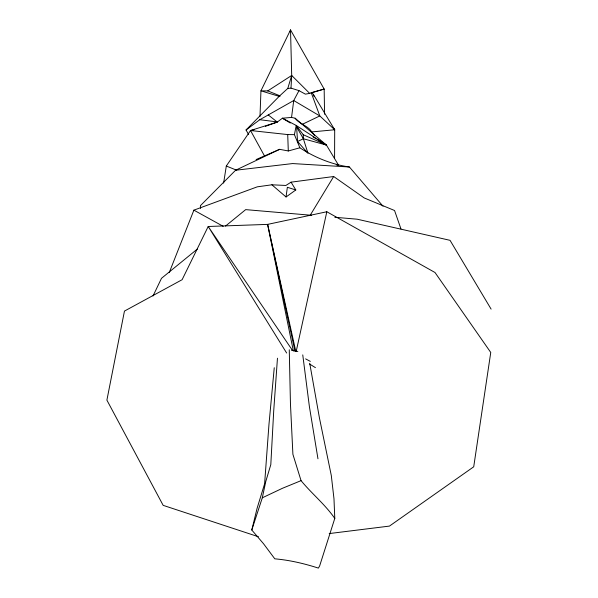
<?xml version="1.0" encoding="UTF-8"?>
<svg xmlns="http://www.w3.org/2000/svg" width="598" height="598" viewBox="0 0 598 598"><rect width="100%" height="100%" fill="white"/><g stroke="black" fill="none" stroke-linecap="round" stroke-linejoin="round"><path stroke-width="0.9" d="M334.581 158.343L334.701 129.759L313.494 94.596L311.909 92.466L311.132 92.451L319.81 115.937L334.701 129.759L311.805 131.926C307.835 125.483 299.561 124.347 295.083 118.21L291.547 117.425L282.406 118.21L277.285 122.089L250.525 130.521L226.306 166.027L223.615 183.093M259.995 116.393L260.945 90.836L290.523 29.9L324.161 89.065L324.565 114.263M312.784 92.227L324.161 89.065L309.682 93.393L305.369 94.14L298.985 90.642L291.002 88.13L291.697 75.46L290.523 29.9L290.194 31.731M277.457 358.209L273.705 411.028L270.804 464.646L265.774 481.502L262.298 497.813L251.788 530.015L263.494 543.687L274.796 558.824C289.641 560.117 304.218 563.548 318.383 568.1L319.661 565.88L334.783 518.406L333.983 498.829L331.299 475.507L319.444 417.98L309.734 363.33M274.258 367.733L268.98 424.244L264.608 483.789L257.073 508.382L251.788 530.015M291.547 117.425L293.73 100.531L298.985 90.642M286.053 196.974L287.346 187.294L295.801 189.962L286.053 196.974L271.888 184.797L257.297 186.83L193.887 210.16L169.249 272.553M383.012 206.228L349.411 166.999C331.905 164.502 314.615 157.491 299.875 147.781L294.425 134.64L296.219 125.445L282.406 118.21L290.269 123.009M296.197 351.392L326.822 211.752L435.015 272.516L490.756 352.454L473.721 466.791L389.448 526.091L329.206 533.573M248.663 134.655L246.04 129.983L279.782 95.755L287.78 88.437L291.697 75.46L309.682 93.393M153.013 296.003L161.49 278.317L197.467 248.962M310.033 215.534L333.684 176.515L364.212 197.945L394.553 210.511L400.974 228.952M299.875 147.781L288.296 150.973L279.647 149.321L235.567 170.251L200.42 205.66L200.435 208.418M225.528 226.066L245.673 209.629L311.595 215.287M246.04 129.983L259.794 119.727L293.73 100.531L319.81 115.937L302.184 124.377M279.991 96.607L260.945 90.836L267.755 90.896L291.697 75.46M333.684 176.515L291.069 182.173L285.874 185.462L271.888 184.797M262.298 497.813L282.562 488.237L301.056 480.65C311.932 493.873 324.976 504.293 334.783 518.406M256.131 159.554L279.647 149.321M297.557 141.502L296.608 126.926L303.388 138.766L307.948 153.275L297.557 141.502L303.388 138.766L326.426 145.067L338.7 165.444L336.211 164.794M265.37 126.35L277.285 122.089L268.233 114.913M258.471 536.75L163.164 505.355L106.893 400.122L124.459 311.08L182.121 279.7L208.201 226.485L267.62 224.385L326.822 211.752M264.316 155.615L250.525 130.521L254.045 129.796M235.567 170.251L292.616 163.568L349.411 166.999M287.78 88.437L291.002 88.13M250.525 130.521L287.72 134.572L294.425 134.64M334.813 217.276L357.096 219.189L450.04 240.329L491.108 309.114M259.794 119.727L277.016 121.88M291.45 350.189L297.856 351.46M267.755 90.896L279.782 95.755M226.306 166.027L236.315 170.071M316.992 139.312L326.426 145.067L296.219 125.445L303.223 134.707L326.426 145.067L295.083 118.21M305.608 358.875L310.325 361.379M193.887 210.16L223.204 226.328M313.06 136.912L315.423 138.355M309.712 364.1L315.43 367.65M337.227 164.315L338.7 165.444M333.415 128.473L334.701 129.759L333.445 128.443M311.805 131.926L314.533 135.417M292.519 350.45L208.201 226.485L286.651 353.029M291.069 182.173L295.801 189.962M301.056 480.65L292.9 454.293L290.449 403.71L289.268 349.755M313.494 94.596L313.92 96.338M293.379 351.078L267.62 224.385L295.793 351.4M267.62 224.385L294.971 351.213M317.964 458.793L309.39 406.595L302.76 354.891M303.223 134.707L303.388 138.766M287.72 134.572L288.296 150.973"/></g></svg>
